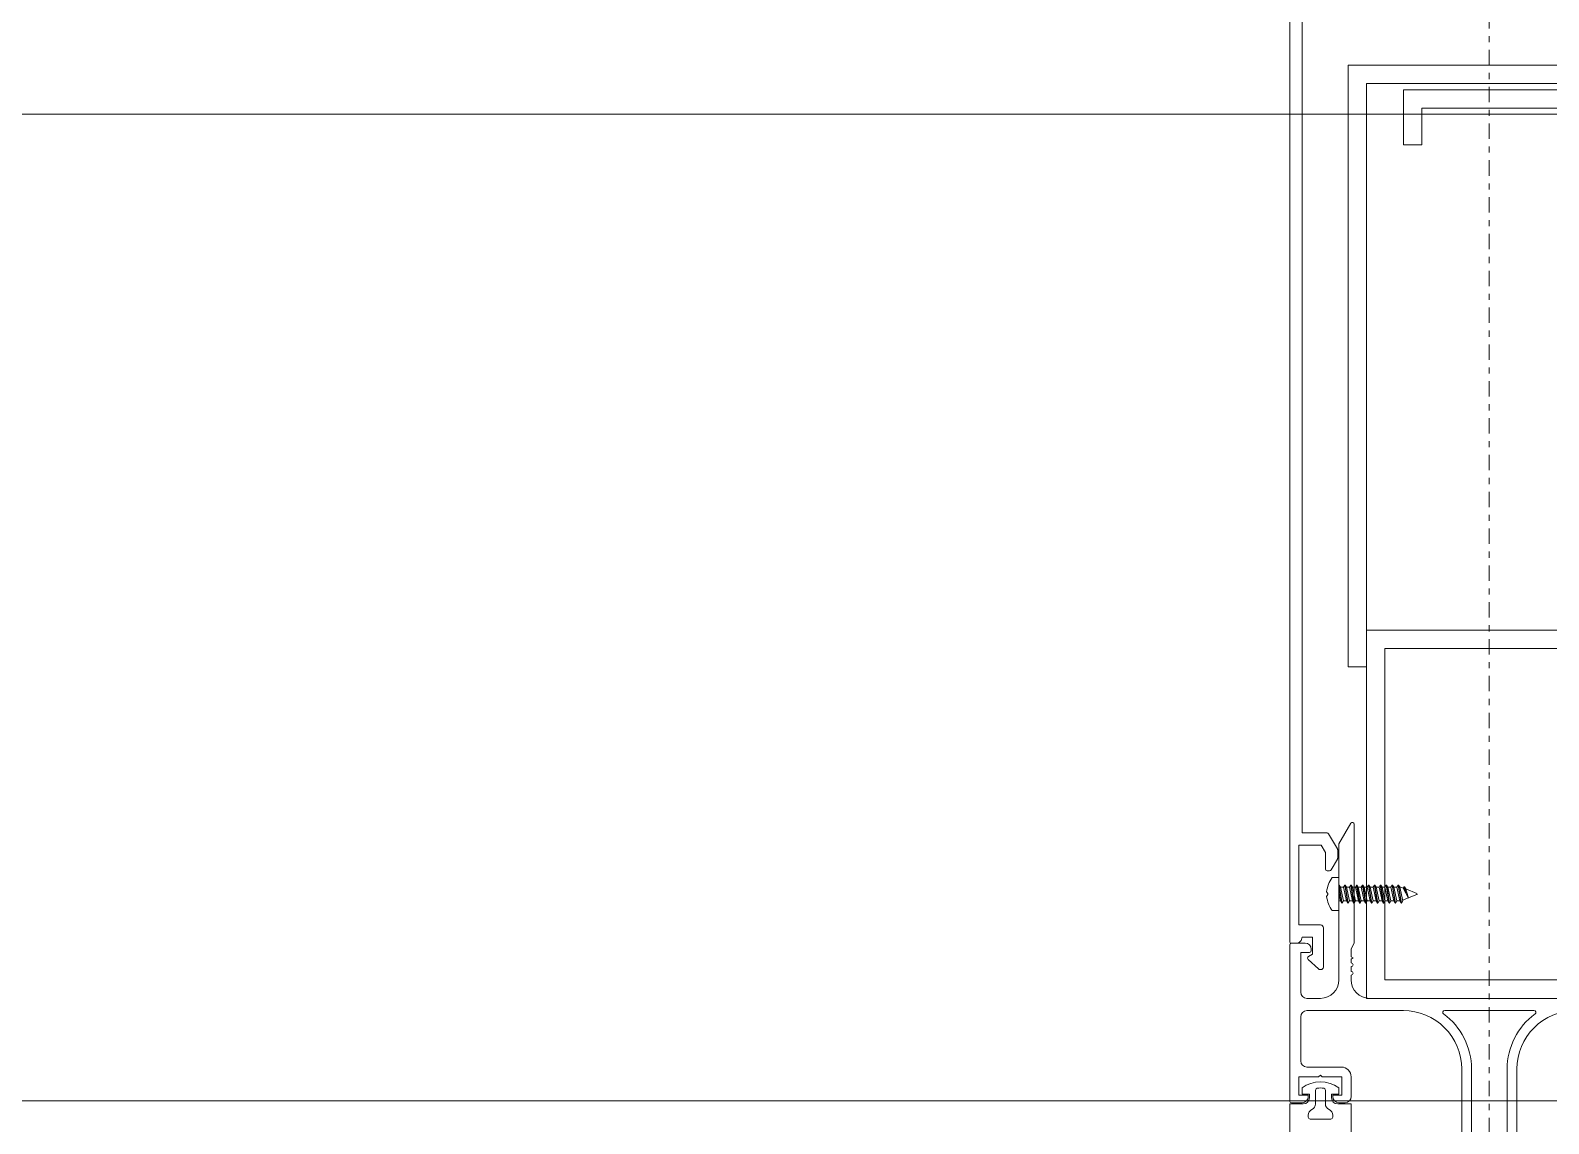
# Model space of a CAD drawing. Extents: x -2749 to 23780, y -1311 to 8245.
# Drawn here: x 1898.74 to 1923.47, y 326.55 to 344.37 of the extents above; entities that cross this region are included whole.
import ezdxf

# ---------------------------------------------------------------- set-up
doc = ezdxf.new("R2010")
doc.units = 0
doc.header["$MEASUREMENT"] = 0
for name, pattern in [('DASHDOT2', [0.5, 0.25, -0.125, 0, -0.125]), ('DOT2', [0.125, 0, -0.125]), ('HIDDEN', [0.375, 0.25, -0.125])]:
    doc.linetypes.add(name, pattern=pattern)
doc.layers.get('0').update_dxf_attribs({"color": 9, "lineweight": 9})
for name, color, linetype, lineweight in [('06C', 9, 'Continuous', 9), ('06D', 9, 'Continuous', 9), ('10', 9, 'Continuous', 9), ('14', 9, 'Continuous', 9), ('20', 9, 'DOT2', 9), ('24', 9, 'DASHDOT2', 9), ('40', 9, 'Continuous', 9)]:
    doc.layers.add(name, color=color, linetype=linetype, lineweight=lineweight)

# ---------------------------------------------------------------- blocks, each defined once
blk = doc.blocks.new('*U337')
at = {"layer": '10'}
for p, q in [((-2.299999999969429, -11.00484766565205), (-1.999999999970839, -11.00484766565205)), ((-2.559022459443269, -14.43459761733265), (-2.450000039438066, -14.43459761733265)), ((-2.443013996195134, -14.55865602082667), (-2.450000579336858, -14.55865602082667)), ((-2.402781799655542, -14.85173914253391), (-2.450000068692645, -14.56477674680445)), ((-2.450000039438066, -14.97579761732413), (-2.450000039438066, -14.43459761733265)), ((-2.443013996195134, -14.55865602082667), (-2.394788408237957, -14.85173914253391)), ((-2.423016321478883, -14.59329333794994), (-2.443013996195134, -14.55865602082667)), ((-2.35455691387466, -14.55865602082667), (-2.374554710708537, -14.59329333794994)), ((-2.346563705633172, -14.55865602082667), (-2.35455691387466, -14.55865602082667)), ((-2.306331509093581, -14.85173914253391), (-2.35455691387466, -14.55865602082667)), ((-2.326566030917376, -14.59329333794994), (-2.346563705633172, -14.55865602082667)), ((-2.346563705633172, -14.55865602082667), (-2.298338117675996, -14.85173914253391)), ((-2.258106592783462, -14.55865602082667), (-2.27810438961734, -14.59329333794994)), ((-2.25011338454243, -14.55865602082667), (-2.258106592783462, -14.55865602082667)), ((-2.209881188002384, -14.85173914253391), (-2.258106592783462, -14.55865602082667)), ((-2.230115709826179, -14.59329333794994), (-2.25011338454243, -14.55865602082667)), ((-2.25011338454243, -14.55865602082667), (-2.201887796585253, -14.85173914253391)), ((-2.16165627169272, -14.55865602082667), (-2.181654068526597, -14.59329333794994)), ((-2.15366306345146, -14.55865602082667), (-2.16165627169272, -14.55865602082667)), ((-2.113430866911642, -14.85173914253391), (-2.16165627169272, -14.55865602082667)), ((-2.133665388735437, -14.59329333794994), (-2.15366306345146, -14.55865602082667)), ((-2.15366306345146, -14.55865602082667), (-2.105437475494511, -14.85173914253391)), ((-2.06520595060175, -14.55865602082667), (-2.085203747435855, -14.59329333794994)), ((-2.057212742360718, -14.55865602082667), (-2.06520595060175, -14.55865602082667)), ((-2.016980545820899, -14.85173914253391), (-2.06520595060175, -14.55865602082667)), ((-2.037215067644694, -14.59329333794994), (-2.057212742360718, -14.55865602082667)), ((-2.057212742360718, -14.55865602082667), (-2.008987154403541, -14.85173914253391)), ((-1.968755202098293, -14.55865602082667), (-1.988752876814544, -14.59329333795085)), ((-1.968755202098293, -14.55865602082667), (-1.960761810680708, -14.55865602082667)), ((-1.920529675200043, -14.85173914253391), (-1.968755202098293, -14.55865602082667)), ((-1.940764197022929, -14.59329333794994), (-1.960761810680708, -14.55865602082667)), ((-1.960761810680708, -14.55865602082667), (-1.912536405899857, -14.85173914253391)), ((-1.872304819948169, -14.55865602082667), (-1.892302555723347, -14.59329333794994)), ((-1.824079354108391, -14.85173914253391), (-1.872304819948169, -14.55865602082667)), ((-1.86431155064821, -14.55865602082667), (-1.872304819948169, -14.55865602082667)), ((-1.86431155064821, -14.55865602082667), (-1.816085962690806, -14.85173914253391)), ((-1.844313875931732, -14.59329333794994), (-1.86431155064821, -14.55865602082667)), ((-1.775854559915671, -14.55865602082667), (-1.795852234631922, -14.59329333795085)), ((-1.775854559915671, -14.55865602082667), (-1.767861168498086, -14.55865602082667)), ((-1.727629033017194, -14.85173914253391), (-1.775854559915671, -14.55865602082667)), ((-1.747863554840535, -14.59329333794994), (-1.767861168498086, -14.55865602082667)), ((-1.767861168498086, -14.55865602082667), (-1.719635763717008, -14.85173914253391)), ((-1.679403689295043, -14.55865602082667), (-1.699401364011293, -14.59329333795085)), ((-1.631178162396565, -14.85173914253391), (-1.679403689295043, -14.55865602082667)), ((-1.679403689295043, -14.55865602082667), (-1.671410297877912, -14.55865602082667)), ((-1.671410297877912, -14.55865602082667), (-1.623184893096606, -14.85173914253391)), ((-1.651412684220133, -14.59329333794994), (-1.671410297877912, -14.55865602082667)), ((-1.582953062909894, -14.55865602082667), (-1.602950798685071, -14.59329333794994)), ((-1.534727474952717, -14.85173914253391), (-1.582953062909894, -14.55865602082667)), ((-1.582953062909894, -14.55865602082667), (-1.574959793609707, -14.55865602082667)), ((-1.574959793609707, -14.55865602082667), (-1.526734327770384, -14.85173914253391)), ((-1.554962118893456, -14.59329333794994), (-1.574959793609707, -14.55865602082667)), ((-1.486501886995085, -14.55865602082667), (-1.506500233358622, -14.59329333794994)), ((-1.438276543273389, -14.85173914253391), (-1.486501886995085, -14.55865602082667)), ((-1.478509228283257, -14.55865602082667), (-1.486501886995085, -14.55865602082667)), ((-1.478509228283257, -14.55865602082667), (-1.430283640326308, -14.85173914253391)), ((-1.458511126155428, -14.59329333794994), (-1.478509228283257, -14.55865602082667)), ((-1.390051443786489, -14.58623811508096), (-1.401988928751791, -14.60691403101009)), ((-1.374102700587229, -14.65934382302657), (-1.390051443786489, -14.58623811508096)), ((-1.382058357662856, -14.58623811508096), (-1.390051443786489, -14.58623811508096)), ((-1.362060682946378, -14.62087329514634), (-1.382058357662856, -14.58623811508096)), ((-1.382058357662856, -14.58623811508096), (-1.360550637625294, -14.68482409001535)), ((-2.450000042443036, -14.69077421556358), (-2.422779413313094, -14.81710182541064)), ((-2.422779230136768, -14.81710182541064), (-2.450000016124988, -14.81710183108134)), ((-2.374554710708537, -14.59329333794994), (-2.423016321478883, -14.59329333794994)), ((-2.374790855639332, -14.81710182541064), (-2.423016321478883, -14.59329333794994)), ((-2.422779413313094, -14.81710182541064), (-2.402781799655542, -14.85173914253391)), ((-2.422779230136768, -14.81710182541064), (-2.402781799655542, -14.85173914253391)), ((-2.394788408237957, -14.85173914253391), (-2.374790855639332, -14.81710182541064)), ((-2.326329231826832, -14.81710131920408), (-2.374790563385488, -14.81710131920408)), ((-2.374554588591138, -14.59329333794994), (-2.32632912275136, -14.81710182541064)), ((-2.27810438961734, -14.59329333794994), (-2.326566030917376, -14.59329333794994)), ((-2.278340565077371, -14.81710182541064), (-2.326566030917376, -14.59329333794994)), ((-2.32632912275136, -14.81710182541064), (-2.306331509093581, -14.85173914253391)), ((-2.326328939574807, -14.81710182541064), (-2.306331509093581, -14.85173914253391)), ((-2.298338117675996, -14.85173914253391), (-2.278340565077371, -14.81710182541064)), ((-2.278340565077371, -14.81710182541064), (-2.22987861848361, -14.81710182541064)), ((-2.278104267499941, -14.59329333794994), (-2.229878801660163, -14.81710182541064)), ((-2.181890243986629, -14.81710182541064), (-2.230115709826179, -14.59329333794994)), ((-2.181654068526597, -14.59329333794994), (-2.230115709826634, -14.59329333794994)), ((-2.229878801660163, -14.81710182541064), (-2.209881188002384, -14.85173914253391)), ((-2.22987861848361, -14.81710182541064), (-2.209881188002384, -14.85173914253391)), ((-2.036978159477996, -14.81710182541064), (-2.225439922894167, -14.81710182541064)), ((-2.201887796585253, -14.85173914253391), (-2.181890243986629, -14.81710182541064)), ((-2.181890243986629, -14.81710182541064), (-2.133428297392867, -14.81710182541064)), ((-2.181890243986629, -14.81710182541064), (-2.133428297392867, -14.81710182541064)), ((-2.181653946409198, -14.59329333794994), (-2.133428480569421, -14.81710182541064)), ((-2.177215067642748, -14.59329333794994), (-1.988752876814544, -14.59329333795085)), ((-2.085439922895659, -14.81710182541064), (-2.133665388735437, -14.59329333794994)), ((-2.085203747435855, -14.59329333794994), (-2.133665388735892, -14.59329333794994)), ((-2.133428480569421, -14.81710182541064), (-2.113430866911642, -14.85173914253391)), ((-2.133428297392867, -14.81710182541064), (-2.113430866911642, -14.85173914253391)), ((-2.105437475494511, -14.85173914253391), (-2.085439922895659, -14.81710182541064)), ((-2.085439922895659, -14.81710182541064), (-2.036977976302125, -14.81710182541064)), ((-2.085439922895659, -14.81710182541064), (-2.036977976302125, -14.81710182541064)), ((-2.085203625318229, -14.59329333794994), (-2.036978159478678, -14.81710182541064)), ((-1.988989601804917, -14.81710182541064), (-2.037215067644694, -14.59329333794994)), ((-2.036978159478678, -14.81710182541064), (-2.016980545820899, -14.85173914253391)), ((-2.036977976302125, -14.81710182541064), (-2.016980545820899, -14.85173914253391)), ((-2.008987154403541, -14.85173914253391), (-1.988989601804917, -14.81710182541064)), ((-1.98898960180378, -14.81710182541064), (-1.940527410974766, -14.81710182541064)), ((-1.988989601804917, -14.81710182541064), (-1.940527655211155, -14.81710182541064)), ((-1.988752876814544, -14.59329333795085), (-1.940527288857367, -14.81710182541064)), ((-1.892302555723347, -14.59329333794994), (-1.940764197022929, -14.59329333794994)), ((-1.892538731183378, -14.81710182541064), (-1.940764197022929, -14.59329333794994)), ((-1.940527410974766, -14.81710182541064), (-1.920529675200043, -14.85173914253391)), ((-1.940527288857367, -14.81710182541064), (-1.920529675200043, -14.85173914253391)), ((-1.912536405899857, -14.85173914253391), (-1.892538731183378, -14.81710182541064)), ((-1.892538731183378, -14.81710182541064), (-1.844076784589617, -14.81710182541064)), ((-1.892302433605493, -14.59329333794994), (-1.84407702882487, -14.81710182541064)), ((-1.796088410091726, -14.81710182541064), (-1.844313875931732, -14.59329333794994)), ((-1.795852234631468, -14.59329333794994), (-1.844313875931732, -14.59329333794994)), ((-1.84407702882487, -14.81710182541064), (-1.824079354108391, -14.85173914253391)), ((-1.844076784589617, -14.81710182541064), (-1.824079354108391, -14.85173914253391)), ((-1.816085962690806, -14.85173914253391), (-1.796088410091726, -14.81710182541064)), ((-1.747626646674746, -14.81710182541064), (-1.796088410091726, -14.81710182541064)), ((-1.795852234631922, -14.59329333795085), (-1.747626646674746, -14.81710182541064)), ((-1.747863554840535, -14.59329333794994), (-1.699401364011293, -14.59329333795085)), ((-1.699638089000984, -14.81710182541064), (-1.747863554840535, -14.59329333794994)), ((-1.747626768792144, -14.81710182541064), (-1.727629033017194, -14.85173914253391)), ((-1.747626646674746, -14.81710182541064), (-1.727629033017194, -14.85173914253391)), ((-1.719635763717008, -14.85173914253391), (-1.699638089000984, -14.81710182541064)), ((-1.699638089000984, -14.81710182541064), (-1.65117589817197, -14.81710182541064)), ((-1.699401364011293, -14.59329333795085), (-1.651175776054344, -14.81710182541064)), ((-1.603187218380355, -14.81710182541064), (-1.651412684220133, -14.59329333794994)), ((-1.602950798685071, -14.59329333794994), (-1.651412684220133, -14.59329333794994)), ((-1.65117589817197, -14.81710182541064), (-1.631178162396565, -14.85173914253391)), ((-1.651175776054344, -14.81710182541064), (-1.631178162396565, -14.85173914253391)), ((-1.623184893096606, -14.85173914253391), (-1.603187218380355, -14.81710182541064)), ((-1.603187218380355, -14.81710182541064), (-1.554725332845521, -14.81710182541064)), ((-1.602950676567218, -14.59329333794994), (-1.55472514966874, -14.81710182541064)), ((-1.506736653053906, -14.81710182541064), (-1.554962118893456, -14.59329333794994)), ((-1.506500233358622, -14.59329333794994), (-1.554962118893456, -14.59329333794994)), ((-1.554725332845521, -14.81710182541064), (-1.534727474952717, -14.85173914253391)), ((-1.55472514966874, -14.81710182541064), (-1.534727474952717, -14.85173914253391)), ((-1.526734327770384, -14.85173914253391), (-1.506736653053906, -14.81710182541064)), ((-1.506736653053906, -14.81710182541064), (-1.458274706460144, -14.81710182541064)), ((-1.410286026668529, -14.81710182541064), (-1.458511126155428, -14.59329333794994)), ((-1.440941210608855, -14.59329333794994), (-1.458511126155428, -14.59329333794994)), ((-1.458274706460144, -14.81710182541064), (-1.438276543273389, -14.85173914253391)), ((-1.401988928751791, -14.60691403101009), (-1.440941210608855, -14.59329333794994)), ((-1.430283640326308, -14.85173914253391), (-1.410286026668529, -14.81710182541064)), ((-1.412433770155814, -14.80713330374965), (-1.182124656957114, -14.71525763049158)), ((-1.410286026668529, -14.81710182541064), (-1.412433770155814, -14.80713330374965)), ((-1.401988928751791, -14.60691403101009), (-1.313834850753949, -14.77265785351938)), ((-1.360550637625294, -14.68482409001535), (-1.374102700587229, -14.65934382302657)), ((-1.313834850753949, -14.77265785351938), (-1.362060682946378, -14.62087329514634)), ((-1.182124656957114, -14.69513753286992), (-1.362060682946378, -14.62087329514634)), ((-1.174984928701007, -14.70519758168029), (-1.182124656957114, -14.69513753286992)), ((-1.182124656957114, -14.71525763049158), (-1.174984928701007, -14.70519758168029)), ((-2.559022459443269, -14.97579761732413), (-2.450000039438066, -14.97579761732413)), ((-2.402781799655542, -14.85173914253391), (-2.394788408237957, -14.85173914253391)), ((-2.306331509093581, -14.85173914253391), (-2.298338117675996, -14.85173914253391)), ((-2.209881188002384, -14.85173914253391), (-2.201887796585253, -14.85173914253391)), ((-2.113430866911642, -14.85173914253391), (-2.105437475494511, -14.85173914253391)), ((-2.016980545820899, -14.85173914253391), (-2.008987154403541, -14.85173914253391)), ((-1.920529675200043, -14.85173914253391), (-1.912536405899857, -14.85173914253391)), ((-1.824079354108391, -14.85173914253391), (-1.816085962690806, -14.85173914253391)), ((-1.727629033017194, -14.85173914253391), (-1.719635763717008, -14.85173914253391)), ((-1.631178162396565, -14.85173914253391), (-1.623184893096606, -14.85173914253391)), ((-1.534727474952717, -14.85173914253391), (-1.526734327770384, -14.85173914253391)), ((-1.438276543273389, -14.85173914253391), (-1.430283640326308, -14.85173914253391))]:
    blk.add_line(p, q, dxfattribs=at)
for points in [[(-3.250000000022566, -0.3000000000020009), (-3.250000000022566, -15.47743854311375, 0.4700431714390087), (-3.220000000018274, -15.50519760309089), (-3.150000000024022, -15.50519760309089, 0.4303272441157734), (-3.050000000013767, -15.40743854311313), (-2.88000000002097, -15.40743854311313), (-2.88000000002097, -15.68743854311378), (-2.945000000022275, -15.72496631061222, 0.5081417899848629), (-2.950171738028473, -15.77315295001699), (-2.783619563369086, -15.92444833858644, 0.6509713219855064), (-2.70000000001886, -15.8874385431136), (-2.70000000001886, -15.25743854310985, 0.4142135623730951), (-2.750000000018133, -15.20743854311331), (-3.100000000024748, -15.20743854311331), (-3.100000000024748, -13.90743854310312), (-2.741354626528561, -13.90743854310312), (-2.670000000014681, -14.03102838159248), (-2.670000000014681, -14.29743854310254, 0.4142135623729841), (-2.640000000022098, -14.32743854310684), (-2.602790561932408, -14.32743854310684, 0.2679491924310548), (-2.576809799819955, -14.31243854310469), (-2.474019237897607, -14.13440006733435, 0.1316524975873909), (-2.470000000017591, -14.11940006733221), (-2.470000000017591, -13.9854770188831, 0.1316524975873767), (-2.474019237909317, -13.97047701888186), (-2.617224318658998, -13.72243854309909, 0.2679491924311388), (-2.643205080771565, -13.70743854310331), (-3.050000000013767, -13.70743854310331), (-3.050000000013767, -0.4000000000032742, -0.4142135623730951)], [(1.400000000014586, -16.60519760310126, 0.4142135623730951), (0.4500000000051046, -17.55519760310471), (0.4500000000051046, -20.23519760313138)], [(-0.4500000000051046, -20.23519760313138), (-0.4500000000051046, -17.55519760310471, 0.4142135623730951), (-1.400000000002876, -16.60519760310126), (-2.970000000021912, -16.60519760310126, 0.4142135623730951), (-3.070000000020456, -16.70519760310253), (-3.070000000020456, -17.42519760310552, 0.4142135623730951), (-2.970000000021912, -17.52519760310679), (-2.410000000009119, -17.52519760310679, -0.4142135623730951), (-2.250000000013812, -17.68519760310755), (-2.250000000013812, -18.00519760310999, -0.4142135623730284), (-2.350000000023953, -18.10519760311126), (-2.450000000010902, -18.10519760311126, -0.4142135623730284), (-2.550000000021043, -18.00519760310999), (-2.550000000021043, -17.98519760311228), (-2.40000000001163, -17.98519760311228), (-2.40000000001163, -17.68519760310755), (-2.720000000013953, -17.68519760310755), (-2.750000000018133, -17.6551976031069), (-2.780000000022425, -17.68519760310755), (-3.100000000024748, -17.68519760310482), (-3.100000000024748, -17.98519760310592), (-2.950000000026932, -17.98519760311228), (-2.950000000026932, -18.00519760310999, -0.4142135623730951), (-3.050000000013767, -18.10519760311126), (-3.220000000018274, -18.10519760311126, -0.4142135623735389), (-3.250000000022566, -18.07519760311334), (-3.250000000022566, -16.60519760310126), (-3.250000000022566, -15.53519760308972, -0.4142135623733171), (-3.220000000018274, -15.50519760309089), (-3.000000000014495, -15.50519760309089, -0.4142135623730951), (-2.90000000001595, -15.60519760309307), (-2.90000000001595, -15.62519760309351, -0.414213562372651), (-2.930000000020243, -15.65519760309235), (-3.070000000020456, -15.65519760309235), (-3.070000000020456, -16.30519760309744, 0.4142135623730951), (-2.970000000021912, -16.40519760309871), (-2.750000000018133, -16.40519760309871, 0.4142135623730506), (-2.450000000010902, -16.10519760309671), (-2.450000000010902, -14.73519760308409), (-2.420000000018319, -14.70519760308525), (-2.450000000010902, -14.67519760308732), (-2.450000000010902, -13.88821030498002), (-2.255980762131287, -13.55215912730637, -0.7673269879793868), (-2.20000000001454, -13.56715912730487), (-2.20000000001454, -15.50272809544003), (-2.250000000013812, -15.60519760309307), (-2.250000000013812, -15.72930506415014), (-2.220000000021229, -15.74662557222564), (-2.250000000013812, -15.76394608030205), (-2.250000000013812, -15.82662557222647, -0.9999999999999998), (-2.250000000013812, -15.88662557222597), (-2.250000000013812, -15.9666255722268, -0.9999999999999998), (-2.250000000013812, -16.02662557222902), (-2.250000000013812, -16.10519760309671, 0.4142135623730951), (-1.950000000018178, -16.40519760309871), (5.68e-14, -16.40519760309871), (1.950000000018178, -16.40519760309871, 0.4142135623730951)], [(-2.250000841029589, -18.79827582529651), (-2.250000841029589, -18.12519784340657), (-2.470000841030753, -18.12519784340657, -0.4142135623726288), (-2.570000841036574, -18.02519784340438), (-2.570000841036574, -17.96519784340671), (-2.450000841033954, -17.96519784340671), (-2.450000841033954, -17.86519784340453, 0.3333333333332321), (-3.050000841047051, -17.86519784340453), (-3.050000841047051, -17.96519784340671), (-2.930000841044432, -17.96519784340671), (-2.930000841044432, -18.02519784340438, -0.4142135623730951), (-3.030000841042976, -18.12519784340657), (-3.250000841051416, -18.12519784340657), (-3.250000841051416, -18.78467284872204)]]:
    blk.add_lwpolyline(points, format="xyb", dxfattribs=at)
for points in [[(-1.999999999970839, -11.00484766565205), (-1.999999999970839, -1.499927972957266), (1.699999999950534, -1.499927972957266), (1.699999999950534, -1.19992797296436), (-2.299999999969429, -1.19992797296436), (-2.299999999969429, -11.00484766565205)], [(1.999999999970953, -11.00484766565205), (1.999999999970953, -1.899927972948717), (-1.099999999968019, -1.899927972948717), (-1.099999999968019, -2.499927972937257), (-1.399999999966496, -2.499927972937257), (-1.399999999966496, -1.599927972955811), (2.299999999962154, -1.599927972955811), (2.299999999962154, -11.00484766565205)], [(-2.649970066122762, -14.6669537871212), (-2.627767625166882, -14.69694761732899), (-2.627767625166882, -14.71344761732871), (-2.649970066122762, -14.74344144753558)], [(-1.506500233358622, -14.59329333794994), (-1.458274706460144, -14.81710182541064)]]:
    blk.add_lwpolyline(points, dxfattribs=at)
for points in [[(-1.999999999970839, -10.40519760320785), (1.999999999970953, -10.40519760320785), (1.999999999970953, -16.40519760312054), (-1.999999999970839, -16.40519760312054)], [(-1.699999999979638, -10.70519760320348), (1.699999999972362, -10.70519760320348), (1.699999999972362, -16.10519760312581), (-1.699999999979638, -16.10519760312581)]]:
    blk.add_lwpolyline(points, close=True, dxfattribs=at)
for points in [[(0.2600000000055047, -19.905197603126, 0.4142135623730951), (0.2899999999980878, -19.87519760312807), (0.2899999999980878, -17.55519760310471, -0.2391816023823669), (0.7445145166836369, -16.65940812942244, 0.7252470296342042), (0.7267986928123378, -16.60519760310126), (5.68e-14, -16.60519760310126), (-0.7267986928123378, -16.60519760310126, 0.7252470296342604), (-0.7445145166836369, -16.65940812942244, -0.2391816023823647), (-0.2899999999980878, -17.55519760310471), (-0.2900000000096838, -19.87519760312807, 0.4142135623733171), (-0.2600000000055047, -19.905197603126), (5.68e-14, -19.905197603126)], [(-2.670000841035118, -18.12519784340657), (-2.670000841042394, -17.89859178779261, 0.3750467088369516), (-2.695946786983597, -17.86886697247064, 0.06787888806713), (-2.804054895097408, -17.86886697247064, 0.3750467088364983), (-2.830000841038612, -17.89859178779261), (-2.830000841038612, -18.12519784340657, -0.29821662669872), (-2.890000841043558, -18.21684935730627, 0.2982166266987449), (-2.950000841048507, -18.30850087120962), (-2.950000841048507, -18.34158685996408, 0.4142135623731131), (-2.920000841042393, -18.37158685996292), (-2.580000841038611, -18.37158685996292, 0.4142135623730951), (-2.550000841039775, -18.34158685996408), (-2.550000841039775, -18.30850087120962, 0.2982166266986086), (-2.610000841037447, -18.21684935730627, -0.2982166266982826)]]:
    blk.add_lwpolyline(points, format="xyb", close=True, dxfattribs=at)
for centre, radius, start, end in [((-2.133865798087811, -14.73498735640169), 0.5205690943891569, 144.7573058598477, 172.490489638061), ((-2.133865798087811, -14.6754078782551), 0.5205690943891572, 187.5095103619389, 215.2426941401523)]:
    blk.add_arc(centre, radius, start, end, dxfattribs=at)
blk = doc.blocks.new('P-AKS_AUDI')
at = {"layer": '24'}
blk.add_lwpolyline([(-2800, -2589.999999999998), (-2800, -2440)], dxfattribs=at)
blk = doc.blocks.new('p-zemin kat')
at = {"layer": '06D'}
blk.add_lwpolyline([(3319.500000815703, 326.9246857158068), (1724.228411944656, 326.9248061562757)], dxfattribs=at)
at = {"layer": '14'}
blk.add_lwpolyline([(1880.499999999861, 343.0000000046566), (1964.499999999861, 343.0000000046566), (1964.499999999861, 427.0000000046564), (1880.499999999861, 427.0000000046564)], close=True, dxfattribs=at)
at = {"layer": '40'}
for points in [[(1851.161192909414, 326.9248061559338), (3319.499999391447, 326.92480615573), (3319.500000605099, 343.0000000044529), (3280.516479172038, 343.0000000046566), (3280.499999999862, 427.0000000046564), (3319.500000815703, 427.0000000046564), (3319.500000815703, 570.0000000047293), (4025.504562432321, 569.9976937914907), (4025.504562432321, 426.997693791425), (4064.499999999863, 427.0000000046564), (4064.499999999863, 343.0000000046566), (3980.499999999862, 343.0000000046566), (3980.500001213513, 326.9248061559338), (4680.499999999862, 326.9248061559338), (4680.499999999862, 427.0000000046564), (4780.575197597957, 427.0000000046564), (4780.575197602978, 1901.493069096701, 0.0541960008047982), (4273.067403304876, 1999.310298449956), (4278.59324586032, 2070.680637251222, 0.3069492650395245), (1935.266983251043, 740.0535593733874), (1999.450389020006, 708.3560697829525, 0.04324517547504499), (1856.494073951878, 345.0000000052823)], [(1999.450389020006, 708.3560697829525, 0.0419693505428837), (1856.494073951929, 345.000000005457), (1851.161192909407, 326.9248061559119), (1719.556535942596, 326.9248061559338), (1719.556534728945, 328.2471463253751, -0.0476109814025938), (1885.579757219813, 764.5919943634508)]]:
    blk.add_lwpolyline(points, format="xyb", close=True, dxfattribs=at)
at = {"layer": '10'}
blk.add_blockref('*U337', (1922.499999999869, 345.0000043104956), dxfattribs=at)
at = {"layer": '24'}
blk.add_blockref('P-AKS_AUDI', (4722.49999999986, 2785.000000004649), dxfattribs=at)

msp = doc.modelspace()

# ---------------------------------------------------------------- linework, layer by layer
at = {"layer": '06C', "linetype": 'Continuous'}
msp.add_arc((4088.573003937025, -323.3738851191083), 2330, 153.7171675952519, 163.7936130894798, dxfattribs=at)
at = {"layer": '20', "linetype": 'HIDDEN'}
msp.add_arc((4088.573003937025, -323.3738851191083), 2387.727400000001, 153.7171675952519, 164.195818202383, dxfattribs=at)

# ---------------------------------------------------------------- block references
msp.add_blockref('p-zemin kat', (1.42e-14, 0))

doc.saveas('drawing.dxf')
